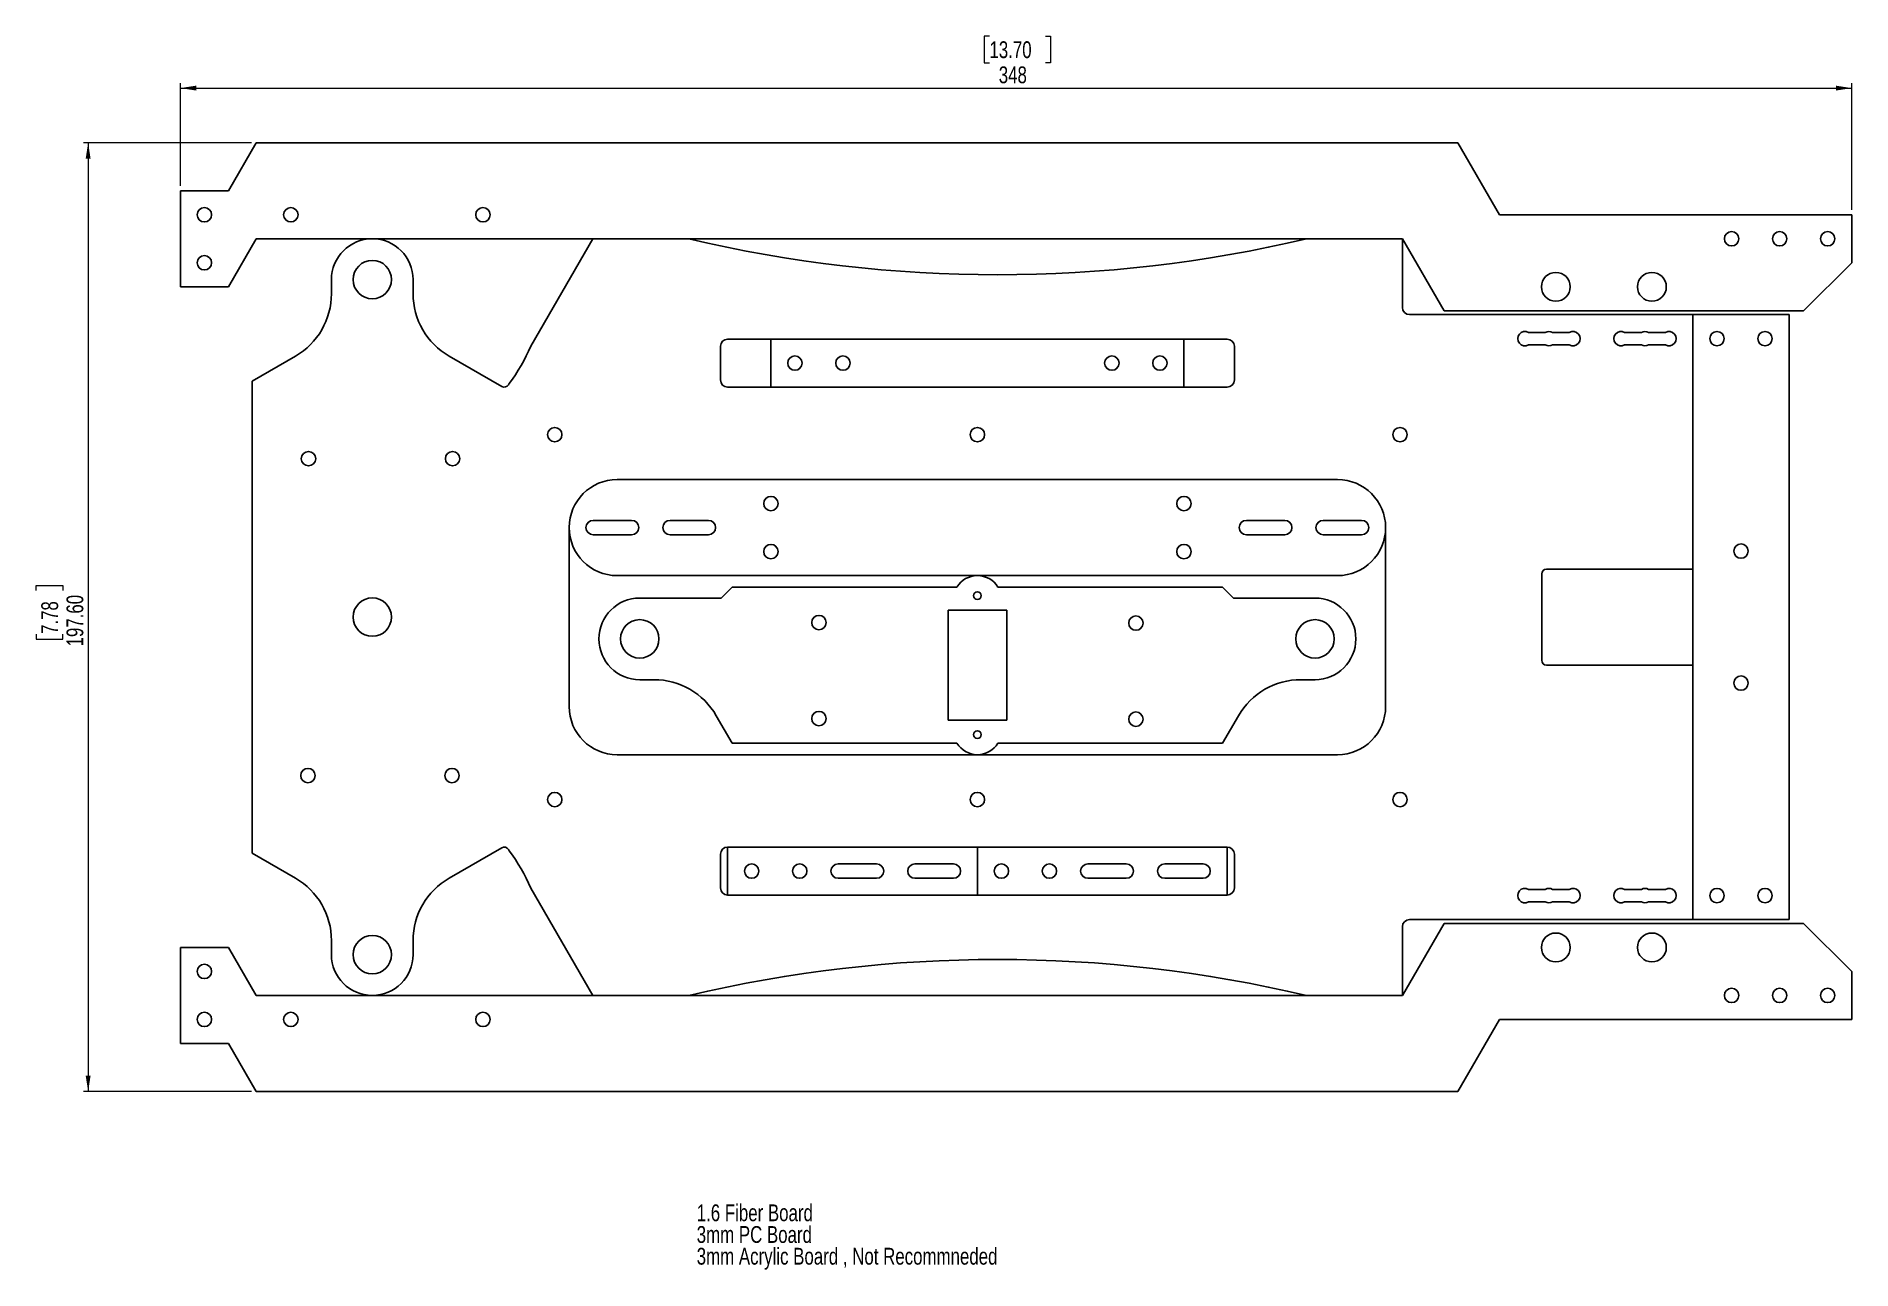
# Model space of a CAD drawing. Header units: millimetres. Extents: x 21 to 399, y 11 to 267.
import ezdxf

# ---------------------------------------------------------------- set-up
doc = ezdxf.new("R2010")
doc.units = ezdxf.units.MM
doc.styles.add('SLDTEXTSTYLE0', font='TXT', dxfattribs={"width": 0.75})
doc.dimstyles.new('SLDDIMSTYLE0', dxfattribs={"dimtxt": 3.5, "dimasz": 3.302, "dimexe": 0, "dimexo": 0.0625, "dimgap": 0.875, "dimtad": 1, "dimrnd": 1e-09, "dimzin": 12, "dimdsep": 46, "dimtxsty": 'SLDTEXTSTYLE0', "dimsah": 1, "dimcen": 0.09, "dimadec": 0, "dimazin": 3, "dimtfac": 1, "dimtofl": 0, "dimtmove": 0, "dimatfit": 3, "dimfxl": 1, "dimfrac": 2, "dimtolj": 1, "dimtzin": 12, "dimarcsym": 0})
doc.dimstyles.new('SLDDIMSTYLE1', dxfattribs={"dimtxt": 3.5, "dimasz": 3.302, "dimexe": 0, "dimexo": 0.0625, "dimgap": 0.875, "dimtad": 1, "dimrnd": 1e-09, "dimzin": 4, "dimdsep": 46, "dimtxsty": 'SLDTEXTSTYLE0', "dimsah": 1, "dimcen": 0.09, "dimadec": 0, "dimazin": 1, "dimtfac": 1, "dimtofl": 0, "dimtmove": 0, "dimatfit": 3, "dimfxl": 1, "dimfrac": 2, "dimtolj": 1, "dimtzin": 12, "dimarcsym": 0})

# ---------------------------------------------------------------- blocks, each defined once
blk = doc.blocks.new('_D')
at = {"color": 7, "linetype": 'Continuous', "lineweight": 18}
for p, q in [((219.28, 267.47), (218.21, 267.47)), ((218.21, 267.47), (218.21, 261.91)), ((230.92, 267.47), (231.98, 267.47)), ((231.98, 267.47), (231.98, 261.91)), ((218.21, 261.91), (219.28, 261.91)), ((231.98, 261.91), (230.92, 261.91)), ((50.82, 236.3), (50.82, 257.68)), ((398.82, 231.3), (398.82, 257.68)), ((50.82, 256.68), (398.82, 256.68))]:
    blk.add_line(p, q, dxfattribs=at)
for points in [[(50.82, 256.68), (54.12, 256.17), (54.12, 257.19)], [(398.82, 256.68), (395.52, 257.19), (395.52, 256.17)]]:
    blk.add_solid(points, dxfattribs=at)
at = {"color": 7, "linetype": 'Continuous', "lineweight": 18, "char_height": 3.5, "attachment_point": 1, "style": 'SLDTEXTSTYLE0'}
for s, insert in [('13.70', (219.28, 266.43)), ('348', (221.22, 261.19))]:
    blk.add_mtext(s, dxfattribs=dict(at, insert=insert))
blk = doc.blocks.new('_D_1')
at = {"color": 7, "linetype": 'Continuous', "lineweight": 18}
for p, q in [((65.59, 245.3), (30.61, 245.3)), ((31.61, 245.3), (31.61, 47.7)), ((20.82, 152.03), (20.82, 153.1)), ((20.82, 153.1), (26.37, 153.1)), ((26.37, 153.1), (26.37, 152.03)), ((20.82, 142.98), (20.82, 141.91)), ((20.82, 141.91), (26.37, 141.91)), ((26.37, 141.91), (26.37, 142.98)), ((65.59, 47.7), (30.61, 47.7))]:
    blk.add_line(p, q, dxfattribs=at)
for points in [[(31.61, 245.3), (31.1, 242), (32.12, 242)], [(31.61, 47.7), (32.12, 51), (31.1, 51)]]:
    blk.add_solid(points, dxfattribs=at)
at = {"color": 7, "linetype": 'Continuous', "lineweight": 18, "char_height": 3.5, "attachment_point": 1, "rotation": 90, "style": 'SLDTEXTSTYLE0'}
for s, insert in [('7.78', (21.86, 142.98)), ('197.60', (27.1, 140.39))]:
    blk.add_mtext(s, dxfattribs=dict(at, insert=insert))
blk = doc.blocks.new('SW_NOTE_0')
at = {"color": 0, "linetype": 'Continuous', "lineweight": 0, "char_height": 3.5, "attachment_point": 1, "style": 'SLDTEXTSTYLE0'}
for s, insert in [('1.6 Fiber Board', (0, 4.51)), ('3mm PC Board', (0, -0.01)), ('3mm Acrylic Board , Not Recommneded', (0, -4.54))]:
    blk.add_mtext(s, dxfattribs=dict(at, insert=insert))

msp = doc.modelspace()

# ---------------------------------------------------------------- linework, layer by layer
at = {"color": 7, "linetype": 'Continuous', "lineweight": 25}
for p, q in [((60.818, 235.299), (66.592, 245.299)), ((316.818, 245.299), (66.592, 245.299)), ((325.478, 230.299), (316.818, 245.299)), ((50.818, 235.299), (50.818, 215.299)), ((50.818, 235.299), (60.818, 235.299)), ((398.818, 230.299), (325.478, 230.299)), ((398.818, 220.299), (398.818, 230.299)), ((66.592, 225.299), (60.818, 215.299)), ((66.592, 225.299), (305.271, 225.299)), ((123.762, 202.94), (136.67, 225.299)), ((156.67, 225.299), (136.67, 225.299)), ((305.271, 225.299), (285.271, 225.299)), ((305.271, 225.299), (313.931, 210.299)), ((305.271, 210.999), (305.271, 225.299)), ((388.818, 210.299), (398.818, 220.299)), ((82.271, 216.799), (82.271, 213.859)), ((99.271, 213.859), (99.271, 216.799)), ((60.818, 215.299), (50.818, 215.299)), ((306.771, 209.499), (365.771, 209.499)), ((313.931, 210.299), (388.818, 210.299)), ((365.771, 209.499), (385.771, 209.499)), ((365.771, 83.499), (365.771, 209.499)), ((365.771, 156.499), (365.771, 209.499)), ((385.771, 209.499), (385.771, 83.499)), ((268.771, 204.399), (164.771, 204.399)), ((259.771, 204.399), (173.771, 204.399)), ((173.771, 204.399), (173.771, 194.399)), ((259.771, 194.399), (259.771, 204.399)), ((331.519, 205.799), (335.023, 205.799)), ((336.519, 205.799), (340.023, 205.799)), ((351.519, 205.799), (355.023, 205.799)), ((356.519, 205.799), (360.023, 205.799)), ((74.771, 200.869), (65.771, 195.672)), ((117.751, 194.529), (106.771, 200.869)), ((163.271, 202.899), (163.271, 195.899)), ((270.271, 195.899), (270.271, 202.899)), ((335.023, 203.199), (331.519, 203.199)), ((340.023, 203.199), (336.519, 203.199)), ((355.023, 203.199), (351.519, 203.199)), ((360.023, 203.199), (356.519, 203.199)), ((65.771, 195.672), (65.771, 97.325)), ((119.268, 195.158), (119.117, 194.895)), ((164.771, 194.399), (268.771, 194.399)), ((173.771, 194.399), (259.771, 194.399)), ((141.771, 175.149), (291.771, 175.149)), ((144.771, 166.649), (136.771, 166.649)), ((160.771, 166.649), (152.771, 166.649)), ((272.771, 166.649), (280.771, 166.649)), ((288.771, 166.649), (296.771, 166.649)), ((131.771, 165.149), (131.771, 127.849)), ((136.771, 163.649), (144.771, 163.649)), ((152.771, 163.649), (160.771, 163.649)), ((280.771, 163.649), (272.771, 163.649)), ((296.771, 163.649), (288.771, 163.649)), ((301.771, 127.849), (301.771, 165.149)), ((291.771, 155.149), (141.771, 155.149)), ((334.271, 155.499), (334.271, 137.499)), ((365.771, 156.499), (335.271, 156.499)), ((165.704, 152.749), (163.424, 150.469)), ((212.5, 152.749), (165.704, 152.749)), ((267.838, 152.749), (221.042, 152.749)), ((270.118, 150.469), (267.838, 152.749)), ((163.424, 150.469), (146.471, 150.469)), ((222.871, 147.949), (210.671, 147.949)), ((210.671, 147.949), (210.671, 125.049)), ((222.871, 125.049), (222.871, 147.949)), ((287.071, 150.469), (270.118, 150.469)), ((335.271, 136.499), (365.771, 136.499)), ((365.771, 83.499), (365.771, 136.499)), ((146.471, 133.469), (149.411, 133.469)), ((284.131, 133.469), (287.071, 133.469)), ((162.401, 125.969), (165.704, 120.249)), ((210.671, 125.049), (222.871, 125.049)), ((267.838, 120.249), (271.141, 125.969)), ((141.771, 117.849), (291.771, 117.849)), ((165.704, 120.249), (212.5, 120.249)), ((221.042, 120.249), (267.838, 120.249)), ((106.771, 92.129), (117.751, 98.469)), ((164.771, 98.599), (164.771, 88.599)), ((216.771, 98.599), (164.771, 98.599)), ((268.771, 98.599), (164.771, 98.599)), ((216.771, 88.599), (216.771, 98.599)), ((268.771, 98.599), (216.771, 98.599)), ((268.771, 88.599), (268.771, 98.599)), ((65.771, 97.325), (74.771, 92.129)), ((119.268, 97.84), (119.117, 98.102)), ((163.271, 97.099), (163.271, 90.099)), ((195.771, 95.099), (187.771, 95.099)), ((211.771, 95.099), (203.771, 95.099)), ((247.771, 95.099), (239.771, 95.099)), ((263.771, 95.099), (255.771, 95.099)), ((270.271, 90.099), (270.271, 97.099)), ((187.771, 92.099), (195.771, 92.099)), ((203.771, 92.099), (211.771, 92.099)), ((239.771, 92.099), (247.771, 92.099)), ((255.771, 92.099), (263.771, 92.099)), ((123.762, 90.058), (136.67, 67.699)), ((164.771, 88.599), (216.771, 88.599)), ((164.771, 88.599), (268.771, 88.599)), ((216.771, 88.599), (268.771, 88.599)), ((335.023, 89.799), (331.519, 89.799)), ((331.519, 87.199), (335.023, 87.199)), ((340.023, 89.799), (336.519, 89.799)), ((336.519, 87.199), (340.023, 87.199)), ((355.023, 89.799), (351.519, 89.799)), ((351.519, 87.199), (355.023, 87.199)), ((360.023, 89.799), (356.519, 89.799)), ((356.519, 87.199), (360.023, 87.199)), ((306.771, 83.499), (365.771, 83.499)), ((385.771, 83.499), (365.771, 83.499)), ((305.271, 67.699), (313.931, 82.699)), ((305.271, 67.699), (305.271, 81.999)), ((313.931, 82.699), (388.818, 82.699)), ((398.818, 72.699), (388.818, 82.699)), ((50.818, 57.699), (50.818, 77.699)), ((60.818, 77.699), (50.818, 77.699)), ((66.592, 67.699), (60.818, 77.699)), ((82.271, 79.139), (82.271, 76.199)), ((99.271, 76.199), (99.271, 79.139)), ((398.818, 72.699), (398.818, 62.699)), ((66.592, 67.699), (305.271, 67.699)), ((136.67, 67.699), (156.67, 67.699)), ((285.271, 67.699), (305.271, 67.699)), ((325.478, 62.699), (316.818, 47.699)), ((398.818, 62.699), (325.478, 62.699)), ((50.818, 57.699), (60.818, 57.699)), ((60.818, 57.699), (66.592, 47.699)), ((316.818, 47.699), (66.592, 47.699))]:
    msp.add_line(p, q, dxfattribs=at)
for centre, radius in [((55.818, 230.299), 1.5), ((73.818, 230.299), 1.5), ((113.818, 230.299), 1.5), ((373.818, 225.299), 1.5), ((383.818, 225.299), 1.5), ((393.818, 225.299), 1.5), ((55.818, 220.299), 1.5), ((90.771, 216.799), 4), ((337.218, 215.299), 3), ((357.218, 215.299), 3), ((370.771, 204.499), 1.5), ((380.771, 204.499), 1.5), ((178.771, 199.399), 1.5), ((188.771, 199.399), 1.5), ((244.771, 199.399), 1.5), ((254.771, 199.399), 1.5), ((128.771, 184.499), 1.5), ((216.771, 184.499), 1.5), ((304.771, 184.499), 1.5), ((77.491, 179.499), 1.5), ((107.491, 179.499), 1.5), ((173.771, 170.149), 1.5), ((259.771, 170.149), 1.5), ((173.771, 160.149), 1.5), ((259.771, 160.149), 1.5), ((375.771, 160.249), 1.5), ((216.771, 150.974), 0.8), ((90.771, 146.499), 4), ((146.471, 141.969), 4), ((183.771, 145.369), 1.5), ((249.771, 145.249), 1.5), ((287.071, 141.969), 4), ((375.771, 132.749), 1.5), ((183.771, 125.369), 1.5), ((249.771, 125.249), 1.5), ((216.771, 122.024), 0.8), ((77.371, 113.499), 1.5), ((107.371, 113.499), 1.5), ((128.771, 108.499), 1.5), ((216.771, 108.499), 1.5), ((304.771, 108.499), 1.5), ((169.771, 93.599), 1.5), ((179.771, 93.599), 1.5), ((221.771, 93.599), 1.5), ((231.771, 93.599), 1.5), ((370.771, 88.499), 1.5), ((380.771, 88.499), 1.5), ((90.771, 76.199), 4), ((337.218, 77.699), 3), ((357.218, 77.699), 3), ((55.818, 72.699), 1.5), ((373.818, 67.699), 1.5), ((383.818, 67.699), 1.5), ((393.818, 67.699), 1.5), ((55.818, 62.699), 1.5), ((73.818, 62.699), 1.5), ((113.818, 62.699), 1.5)]:
    msp.add_circle(centre, radius, dxfattribs=at)
for centre, radius, start, end in [((90.771, 216.799), 8.5, 0, 180), ((220.971, 497.184), 279.385, 256.69415, 283.30585), ((67.271, 213.859), 15, 300, 0), ((114.271, 213.859), 15, 180, 240), ((306.771, 210.999), 1.5, 180, 270), ((164.771, 202.899), 1.5, 90, 180), ((268.771, 202.899), 1.5, 0, 90), ((330.771, 204.499), 1.5, 60.07357, 299.92643), ((335.771, 204.499), 1.5, 60.07357, 119.92643), ((340.771, 204.499), 1.5, 240.07357, 119.92643), ((350.771, 204.499), 1.5, 60.07357, 299.92643), ((355.771, 204.499), 1.5, 60.07357, 119.92643), ((360.771, 204.499), 1.5, 240.07357, 119.92643), ((90.771, 216.799), 35.783, 322.78639, 337.21361), ((335.771, 204.499), 1.5, 240.07357, 299.92643), ((355.771, 204.499), 1.5, 240.07357, 299.92643), ((118.251, 195.395), 1, 240, 330), ((164.771, 195.899), 1.5, 180, 270), ((268.771, 195.899), 1.5, 270, 0), ((141.771, 165.149), 10, 90, 180), ((291.771, 165.149), 10, 0, 90), ((136.771, 165.149), 1.5, 90, 270), ((144.771, 165.149), 1.5, 270, 90), ((152.771, 165.149), 1.5, 90, 270), ((160.771, 165.149), 1.5, 270, 90), ((272.771, 165.149), 1.5, 90, 270), ((280.771, 165.149), 1.5, 270, 90), ((288.771, 165.149), 1.5, 90, 270), ((296.771, 165.149), 1.5, 270, 90), ((141.771, 165.149), 10, 180, 270), ((291.771, 165.149), 10, 270, 0), ((216.771, 150.149), 5, 31.33225, 148.66775), ((335.271, 155.499), 1, 90, 180), ((146.471, 141.969), 8.5, 90, 270), ((287.071, 141.969), 8.5, 270, 90), ((335.271, 137.499), 1, 180, 270), ((149.411, 118.469), 15, 30, 90), ((284.131, 118.469), 15, 90, 150), ((141.771, 127.849), 10, 180, 270), ((291.771, 127.849), 10, 270, 0), ((216.771, 122.849), 5, 211.33225, 328.66775), ((118.251, 97.602), 1, 30, 120), ((164.771, 97.099), 1.5, 90, 180), ((268.771, 97.099), 1.5, 0, 90), ((90.771, 76.199), 35.783, 22.78639, 37.21361), ((187.771, 93.599), 1.5, 90, 270), ((195.771, 93.599), 1.5, 270, 90), ((203.771, 93.599), 1.5, 90, 270), ((211.771, 93.599), 1.5, 270, 90), ((239.771, 93.599), 1.5, 90, 270), ((247.771, 93.599), 1.5, 270, 90), ((255.771, 93.599), 1.5, 90, 270), ((263.771, 93.599), 1.5, 270, 90), ((67.271, 79.139), 15, 0, 60), ((114.271, 79.139), 15, 120, 180), ((164.771, 90.099), 1.5, 180, 270), ((268.771, 90.099), 1.5, 270, 0), ((330.771, 88.499), 1.5, 60.07357, 299.92643), ((335.771, 88.499), 1.5, 60.07357, 119.92643), ((335.771, 88.499), 1.5, 240.07357, 299.92643), ((340.771, 88.499), 1.5, 240.07357, 119.92643), ((350.771, 88.499), 1.5, 60.07357, 299.92643), ((355.771, 88.499), 1.5, 60.07357, 119.92643), ((355.771, 88.499), 1.5, 240.07357, 299.92643), ((360.771, 88.499), 1.5, 240.07357, 119.92643), ((306.771, 81.999), 1.5, 90, 180), ((90.771, 76.199), 8.5, 180, 0), ((220.971, -204.187), 279.385, 76.69415, 103.30585)]:
    msp.add_arc(centre, radius, start, end, dxfattribs=at)

# ---------------------------------------------------------------- block references
at = {"color": 7, "linetype": 'Continuous', "lineweight": 0}
msp.add_blockref('SW_NOTE_0', (158.328, 19.673), dxfattribs=at)

# ---------------------------------------------------------------- dimensions: what is measured, and where the dimension line sits
at = {"color": 7, "linetype": 'Continuous', "lineweight": 18}
dim = msp.add_linear_dim(base=(398.818, 256.678), p1=(50.818, 235.299), p2=(398.818, 230.299), dimstyle='SLDDIMSTYLE0', dxfattribs=at)
dim.commit()
dim.dimension.update_dxf_attribs({"geometry": '_D', "text_midpoint": (225.099, 256.678), "dimtype": 160})
dim = msp.add_linear_dim(base=(31.61, 47.699), p1=(66.592, 245.299), p2=(66.592, 47.699), angle=90, dimstyle='SLDDIMSTYLE1', dxfattribs=at)
dim.commit()
dim.dimension.update_dxf_attribs({"geometry": '_D_1', "text_midpoint": (31.61, 147.505), "dimtype": 160})

doc.saveas('drawing.dxf')
